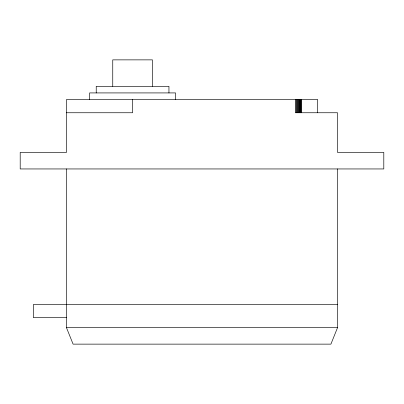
<?xml version="1.0" encoding="UTF-8"?>
<svg xmlns="http://www.w3.org/2000/svg" width="404" height="404" viewBox="0 0 404 404"><rect width="100%" height="100%" fill="white"/><g stroke="black" fill="none" stroke-linecap="round" stroke-linejoin="round"><path stroke-width="0.61" d="M337.522 168.948L337.522 327.684L330.911 344.132L73.089 344.132L66.478 327.684L66.478 168.948M66.478 112.751L132.588 112.751L132.588 99.53M337.522 304.47L33.421 304.47L33.421 317.69L66.478 317.69M66.478 327.684L337.522 327.684M317.69 112.751L317.69 99.53L66.478 99.53L66.478 152.419L20.2 152.419L20.2 168.948L383.8 168.948L383.8 152.419L337.522 152.419L337.522 112.751L295.385 112.751L295.385 99.53M301.162 99.53L301.162 112.751M301.025 99.53L301.025 112.751M300.798 99.53L300.798 112.751M300.48 99.53L300.48 112.751M300.076 99.53L300.076 112.751M299.586 99.53L299.586 112.751M299.026 99.53L299.026 112.751M298.399 99.53L298.399 112.751M297.713 99.53L297.713 112.751M296.975 99.53L296.975 112.751M296.193 99.53L296.193 112.751M175.558 99.53L175.558 92.92L89.617 92.92L89.617 99.53M168.948 92.92L168.948 86.31L96.228 86.31L96.228 92.92M152.419 86.31L152.419 59.868L112.751 59.868L112.751 86.31"/></g></svg>
